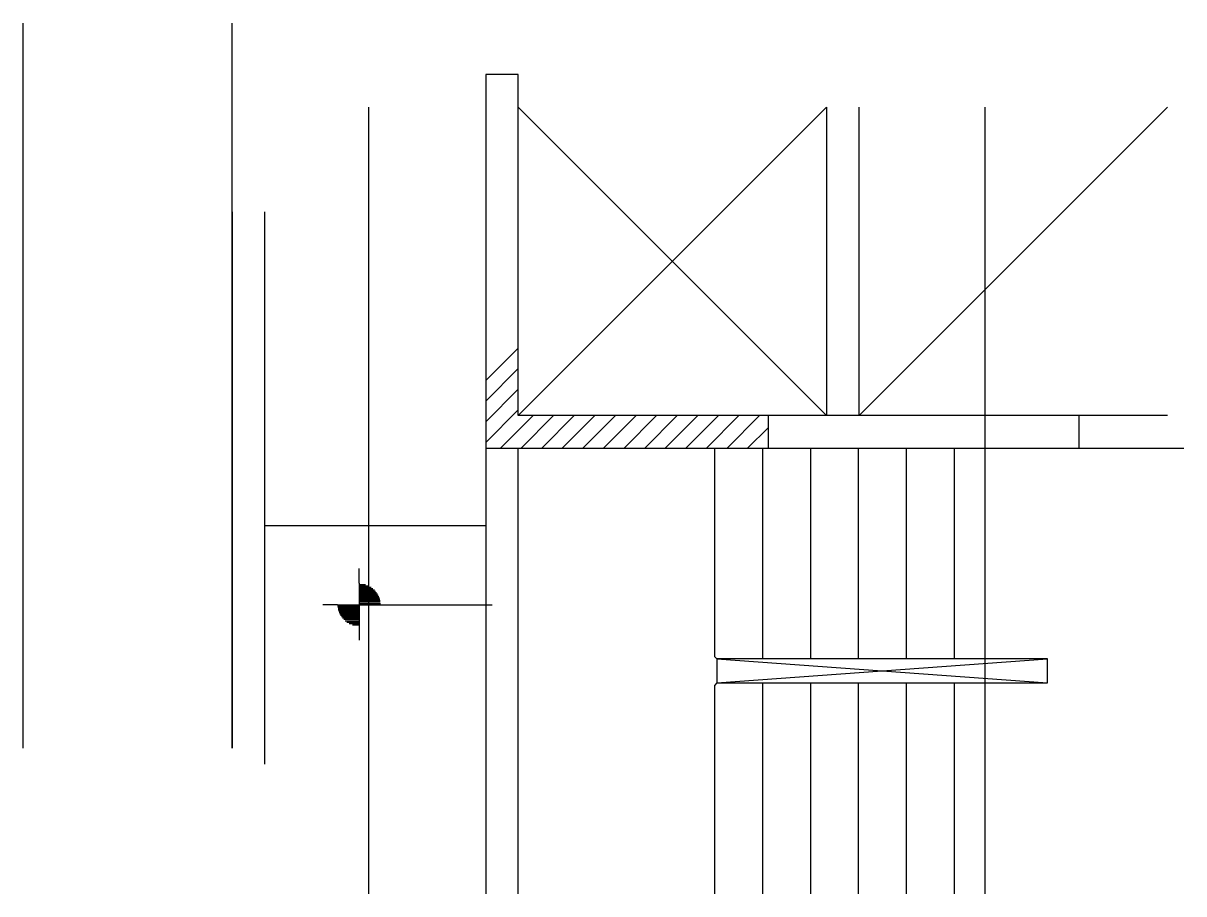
# Model space of a CAD drawing. Header units: metres. Extents: x 6308 to 6986, y 1999 to 2507.
import ezdxf

# ---------------------------------------------------------------- set-up
doc = ezdxf.new("R2010")
doc.units = ezdxf.units.M
for name, color, linetype in [('1', 7, 'Continuous'), ('3', 7, 'Continuous'), ('6', 7, 'Continuous'), ('7', 7, 'Continuous'), ('9', 7, 'Continuous'), ('Painéis', 7, 'Continuous')]:
    doc.layers.add(name, color=color, linetype=linetype)

msp = doc.modelspace()

# ---------------------------------------------------------------- linework, layer by layer
at = {"layer": '1', "color": 7, "lineweight": 25}
for p, q in [((6597.16, 2278.17), (6777.16, 2458.17)), ((6597.16, 2458.17), (6777.16, 2278.17)), ((6597.16, 2278.17), (6777.16, 2458.17)), ((6597.16, 2458.17), (6777.16, 2278.17)), ((6796.16, 2278.17), (6976.16, 2458.17)), ((6796.16, 2278.17), (6976.16, 2458.17))]:
    msp.add_line(p, q, dxfattribs=at)
at = {"layer": '3', "color": 7, "lineweight": 25}
for p, q in [((6578.16, 2298.61), (6597.16, 2317.61)), ((6578.16, 2286.59), (6597.16, 2305.59)), ((6578.16, 2274.57), (6597.16, 2293.57)), ((6578.16, 2262.55), (6597.16, 2281.55)), ((6586.79, 2259.17), (6605.79, 2278.17)), ((6598.81, 2259.17), (6617.81, 2278.17)), ((6610.83, 2259.17), (6629.83, 2278.17)), ((6622.85, 2259.17), (6641.85, 2278.17)), ((6634.87, 2259.17), (6653.87, 2278.17)), ((6646.9, 2259.17), (6665.9, 2278.17)), ((6658.92, 2259.17), (6677.92, 2278.17)), ((6670.94, 2259.17), (6689.94, 2278.17)), ((6682.96, 2259.17), (6701.96, 2278.17)), ((6694.98, 2259.17), (6713.98, 2278.17)), ((6707, 2259.17), (6726, 2278.17)), ((6719.02, 2259.17), (6738.02, 2278.17)), ((6731.04, 2259.17), (6743.16, 2271.28)), ((6743.06, 2259.17), (6743.16, 2259.26)), ((6504.2, 2180.31), (6504.2, 2188.89)), ((6504.2, 2180.31), (6504.2, 2155.31)), ((6504.2, 2179.7), (6508.05, 2179.7)), ((6504.2, 2178.91), (6509.95, 2178.91)), ((6504.2, 2178.12), (6511.27, 2178.12)), ((6504.2, 2177.33), (6512.31, 2177.33)), ((6504.2, 2176.53), (6513.16, 2176.53)), ((6504.2, 2175.74), (6513.86, 2175.74)), ((6504.2, 2174.95), (6514.46, 2174.95)), ((6504.2, 2174.15), (6514.97, 2174.15)), ((6504.2, 2173.36), (6515.4, 2173.36)), ((6504.2, 2172.57), (6515.76, 2172.57)), ((6504.2, 2171.78), (6516.06, 2171.78)), ((6504.2, 2170.98), (6516.29, 2170.98)), ((6504.2, 2170.19), (6516.47, 2170.19)), ((6504.2, 2169.4), (6516.6, 2169.4)), ((6504.2, 2168.61), (6516.7, 2168.61)), ((6491.7, 2167.81), (6482.99, 2167.81)), ((6491.7, 2167.81), (6516.7, 2167.81)), ((6504.2, 2167.02), (6491.7, 2167.02)), ((6504.2, 2166.23), (6491.8, 2166.23)), ((6504.2, 2165.43), (6491.93, 2165.43)), ((6504.2, 2164.64), (6492.11, 2164.64)), ((6504.2, 2163.85), (6492.35, 2163.85)), ((6504.2, 2163.06), (6492.64, 2163.06)), ((6504.2, 2162.26), (6493, 2162.26)), ((6504.2, 2161.47), (6493.43, 2161.47)), ((6516.7, 2167.81), (6582.01, 2167.81)), ((6504.2, 2160.68), (6493.94, 2160.68)), ((6504.2, 2159.88), (6494.54, 2159.88)), ((6504.2, 2159.09), (6495.25, 2159.09)), ((6504.2, 2158.3), (6496.09, 2158.3)), ((6504.2, 2157.51), (6497.13, 2157.51)), ((6504.2, 2156.71), (6498.45, 2156.71)), ((6504.2, 2155.92), (6500.35, 2155.92)), ((6504.2, 2155.31), (6504.2, 2147.09))]:
    msp.add_line(p, q, dxfattribs=at)
for points in [[(6777.16, 2458.17), (6777.16, 2278.17)], [(6796.16, 2278.17), (6796.16, 2458.17)], [(6430.16, 2397.17), (6430.16, 2084.17)], [(6449.16, 2074.67), (6449.16, 2397.17)], [(6777.16, 2278.17), (6743.16, 2278.17)], [(6796.16, 2278.17), (6777.16, 2278.17)], [(6976.16, 2278.17), (6796.16, 2278.17)], [(6578.16, 2259.17), (6578.16, 1999.17)], [(6597.16, 1999.17), (6597.16, 2259.17)], [(6743.16, 2259.17), (6985.66, 2259.17)]]:
    msp.add_lwpolyline(points, dxfattribs=at)
at = {"layer": '6', "color": 7, "lineweight": 25}
msp.add_lwpolyline([(6869.53, 2259.17), (6924.53, 2259.17), (6924.53, 2278.17), (6869.53, 2278.17), (6869.53, 2259.17)], dxfattribs=at)
at = {"layer": '7', "color": 7, "lineweight": 25}
msp.add_lwpolyline([(6578.16, 2259.17), (6743.16, 2259.17), (6743.16, 2278.17), (6597.16, 2278.17), (6597.16, 2477.17), (6578.16, 2477.17), (6578.16, 2259.17)], dxfattribs=at)
at = {"layer": '9', "color": 7, "lineweight": 25}
for p, q in [((6869.53, 2458.17), (6869.53, 1999.17)), ((6711.66, 2259.17), (6711.66, 2137.67)), ((6739.66, 2259.17), (6739.66, 2136.17)), ((6767.66, 2259.17), (6767.66, 2136.17)), ((6795.66, 2259.17), (6795.66, 2136.17)), ((6823.66, 2259.17), (6823.66, 2136.17)), ((6851.66, 2259.17), (6851.66, 2136.17)), ((6711.66, 2137.67), (6713.16, 2136.17)), ((6713.16, 2136.17), (6906.16, 2122.17)), ((6713.16, 2122.17), (6906.16, 2136.17)), ((6713.16, 2122.17), (6711.66, 2120.67)), ((6711.66, 2120.67), (6711.66, 1999.17)), ((6739.66, 2122.17), (6739.66, 1999.17)), ((6767.66, 2122.17), (6767.66, 1999.17)), ((6795.66, 2122.17), (6795.66, 1999.17)), ((6823.66, 2122.17), (6823.66, 1999.17)), ((6851.66, 2122.17), (6851.66, 1999.17))]:
    msp.add_line(p, q, dxfattribs=at)
msp.add_lwpolyline([(6713.16, 2122.17), (6906.16, 2122.17), (6906.16, 2136.17), (6713.16, 2136.17), (6713.16, 2122.17)], dxfattribs=at)
at = {"layer": 'Painéis', "color": 7, "lineweight": 25}
for p, q in [((6308.16, 2084.17), (6308.16, 2507.17)), ((6430.16, 2084.17), (6430.16, 2507.17)), ((6509.66, 2458.11), (6509.66, 1999.11)), ((6449.16, 2214.11), (6578.16, 2214.11))]:
    msp.add_line(p, q, dxfattribs=at)

doc.saveas('drawing.dxf')
